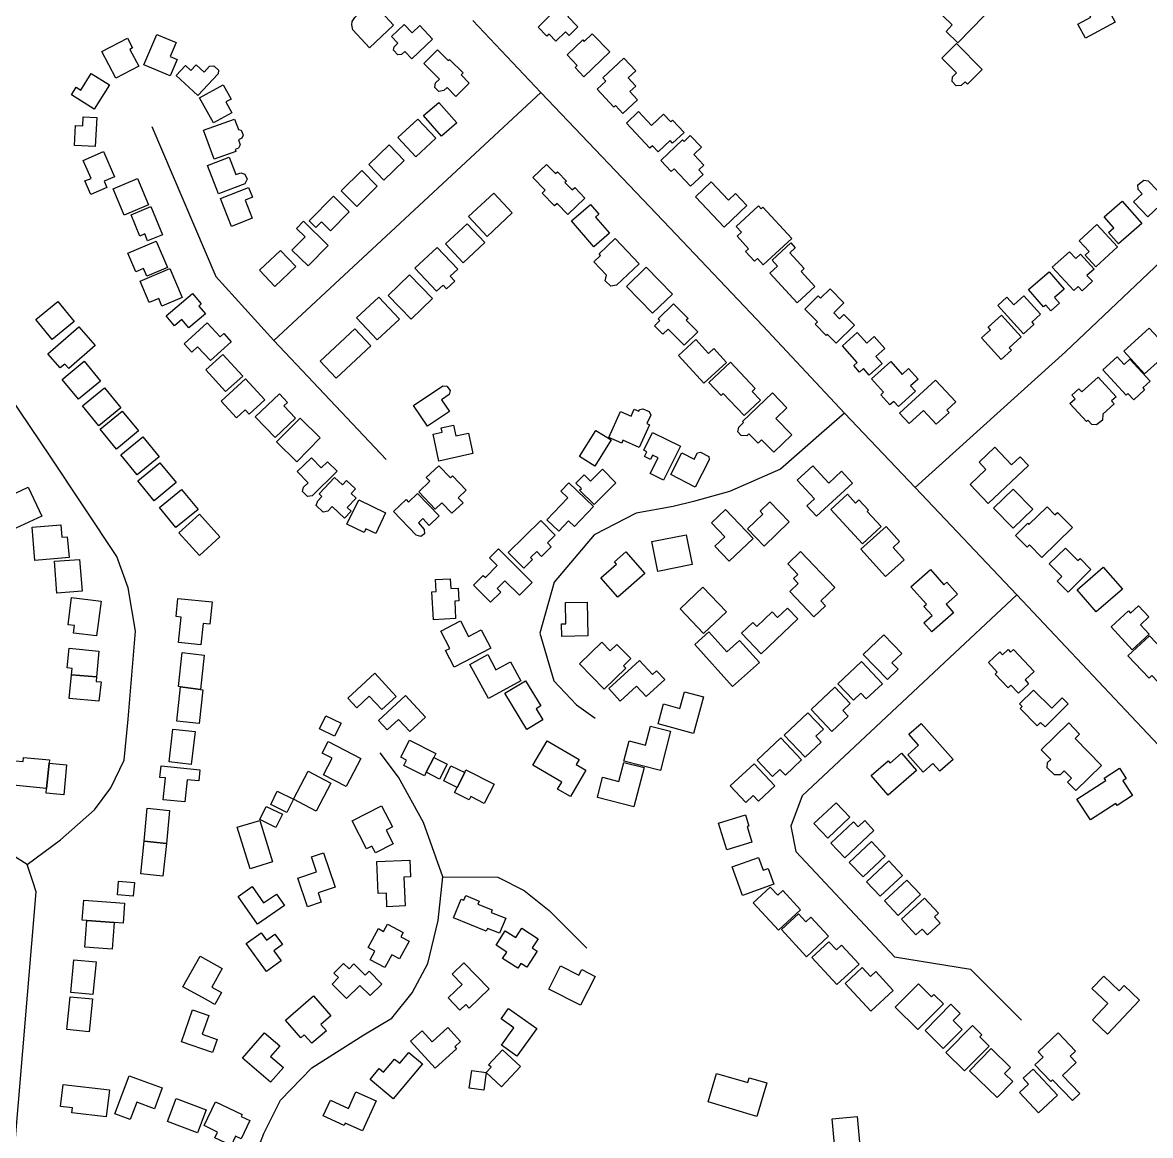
# Model space of a CAD drawing. Header units: metres. Extents: x 553506 to 563855, y 142925 to 150243.
# Drawn here: x 559387.5 to 559799, y 147442.6 to 147848.6 of the extents above; entities that cross this region are included whole.
import ezdxf

# ---------------------------------------------------------------- set-up
doc = ezdxf.new("R2010")
doc.units = ezdxf.units.M
doc.layers.add('C-BUILDINGS', color=8, linetype='Continuous')
doc.layers.add('C-ROADS', color=33, linetype='Continuous')

msp = doc.modelspace()

# ---------------------------------------------------------------- linework, layer by layer
at = {"layer": 'C-BUILDINGS'}
for points in [[(559779.8167, 147865.4413), (559777.6923, 147864.2845), (559786.146, 147848.7429), (559775.3238, 147842.8858), (559772.5503, 147847.9861), (559777.2119, 147850.5129), (559770.167, 147863.4716), (559778.4523, 147867.9476), (559779.8167, 147865.4413)], [(559518.4328, 147852.3302), (559522.8722, 147847.6043), (559514.0943, 147839.396), (559507.9485, 147845.9388), (559507.6138, 147847.7092), (559507.7648, 147848.927), (559508.6677, 147850.4687), (559518.7913, 147859.9208), (559522.4208, 147856.0602), (559518.4328, 147852.3302)], [(559586.41, 147850.7468), (559590.0781, 147846.9987), (559586.8889, 147843.8833), (559585.5745, 147845.2338), (559582.0933, 147841.8423), (559579.5735, 147844.4129), (559578.7658, 147843.631), (559575.5526, 147846.9146), (559585.1347, 147856.2387), (559588.5067, 147852.7931), (559586.41, 147850.7468)], [(559729.4378, 147854.8479), (559730.1962, 147855.6394), (559733.1009, 147852.836), (559734.8962, 147854.6837), (559738.4925, 147851.2229), (559728.7858, 147841.1934), (559724.4399, 147845.3767), (559726.7025, 147847.7064), (559719.9784, 147854.1753), (559724.8758, 147859.2359), (559729.4378, 147854.8479)], [(559532.4127, 147847.4666), (559537.0889, 147842.5477), (559529.489, 147835.3554), (559526.9374, 147838.0475), (559525.7703, 147836.9094), (559524.4526, 147836.7906), (559522.8198, 147838.4872), (559523.0127, 147839.7064), (559524.4593, 147841.0758), (559522.1029, 147843.5625), (559526.6604, 147847.8666), (559529.5803, 147844.7964), (559532.4127, 147847.4666)], [(559441.2949, 147836.1895), (559443.8885, 147835.068), (559441.3188, 147829.1116), (559431.7319, 147833.2215), (559436.4991, 147844.2879), (559443.4927, 147841.2885), (559441.2949, 147836.1895)], [(559592.313, 147828.8484), (559589.0768, 147832.1981), (559589.8575, 147832.9458), (559586.1518, 147836.7818), (559591.8817, 147842.28), (559592.4092, 147841.7287), (559595.301, 147844.512), (559601.7085, 147837.8773), (559592.313, 147828.8484)], [(559427.6555, 147839.3166), (559426.6786, 147838.8076), (559429.8815, 147832.6966), (559421.488, 147828.318), (559416.412, 147838.0104), (559425.7826, 147842.8979), (559427.6555, 147839.3166)], [(559732.2172, 147826.1745), (559731.4017, 147826.995), (559729.9565, 147825.5811), (559728.0769, 147825.5449), (559726.6445, 147827.0919), (559726.7442, 147828.8313), (559728.203, 147830.2568), (559722.8824, 147835.6563), (559728.2283, 147840.9089), (559737.577, 147831.4276), (559732.2172, 147826.1745)], [(559543.2817, 147835.1717), (559548.2247, 147830.2166), (559547.5127, 147829.5044), (559550.4927, 147826.5251), (559545.6165, 147821.6768), (559542.3475, 147824.9588), (559541.1541, 147823.7642), (559539.3673, 147823.4416), (559537.9042, 147824.8541), (559538.1308, 147826.5641), (559539.5687, 147827.9888), (559533.9034, 147833.6895), (559538.9231, 147838.6424), (559542.8202, 147834.7233), (559543.2817, 147835.1717)], [(559608.434, 147828.4367), (559611.2188, 147825.4402), (559609.0375, 147823.4136), (559611.8513, 147820.3846), (559606.496, 147815.4323), (559603.8124, 147818.3206), (559603.2077, 147817.7565), (559597.1245, 147824.3011), (559600.2916, 147827.2265), (559599.149, 147828.4487), (559606.9029, 147835.6347), (559611.2136, 147831.005), (559608.434, 147828.4367)], [(559455.7366, 147832.6645), (559457.3264, 147832.8029), (559458.9686, 147831.2511), (559458.8651, 147829.8567), (559451.4837, 147821.9256), (559443.5365, 147829.2918), (559446.9264, 147832.9252), (559448.8989, 147831.0943), (559450.8001, 147833.1345), (559453.6866, 147830.4639), (559455.7366, 147832.6645)], [(559413.6454, 147817.0003), (559405.2839, 147822.1721), (559407.0287, 147824.9754), (559408.6896, 147823.9473), (559412.4988, 147830.0646), (559419.1996, 147825.9096), (559413.6454, 147817.0003)], [(559463.5819, 147820.6985), (559461.6433, 147819.6366), (559463.8438, 147815.6425), (559457.1411, 147811.973), (559452.0739, 147821.1537), (559460.7149, 147825.8962), (559463.5819, 147820.6985)], [(559540.313, 147807.1767), (559533.7749, 147814.6422), (559539.3503, 147819.4899), (559545.8881, 147812.0356), (559540.313, 147807.1767)], [(559624.6589, 147812.9806), (559628.8598, 147808.5145), (559624.6342, 147804.5544), (559623.7233, 147805.5167), (559619.3957, 147801.4644), (559617.3493, 147803.6491), (559616.3914, 147802.7512), (559607.7873, 147811.8997), (559612.2644, 147816.0902), (559616.9857, 147811.0726), (559621.3542, 147815.1595), (559623.9931, 147812.3589), (559624.6589, 147812.9806)], [(559406.4624, 147803.7998), (559406.8461, 147811.0351), (559409.444, 147810.9042), (559409.6205, 147814.2264), (559414.5718, 147813.9572), (559414.0046, 147803.3995), (559406.4624, 147803.7998)], [(559467.2961, 147809.3834), (559467.6604, 147808.4598), (559468.0246, 147807.5362), (559467.4431, 147806.4496), (559466.2447, 147805.8671), (559466.8485, 147803.9826), (559466.3284, 147802.7199), (559465.0703, 147802.2579), (559465.3072, 147801.6086), (559457.3497, 147798.7237), (559453.5053, 147809.278), (559464.7743, 147813.3675), (559466.282, 147809.619), (559467.2961, 147809.3834)], [(559530.9971, 147799.6306), (559524.4512, 147806.6729), (559531.7437, 147813.4104), (559538.2897, 147806.3682), (559530.9971, 147799.6306)], [(559632.361, 147800.465), (559636.0535, 147796.6064), (559634.1929, 147794.8346), (559635.7611, 147793.1915), (559631.2449, 147788.9108), (559625.1819, 147795.2557), (559624.1834, 147794.312), (559620.3533, 147798.3222), (559628.2785, 147805.8475), (559628.8852, 147805.2208), (559631.1196, 147807.3381), (559635.1452, 147803.1114), (559632.361, 147800.465)], [(559519.2705, 147791.1416), (559513.8098, 147796.7818), (559521.2565, 147803.9581), (559526.7175, 147798.3068), (559519.2705, 147791.1416)], [(559417.2149, 147790.7443), (559418.224, 147788.416), (559412.3735, 147785.8972), (559410.2569, 147790.7954), (559412.4643, 147791.7543), (559409.6251, 147798.3108), (559417.0139, 147801.5007), (559420.9753, 147792.3524), (559417.2149, 147790.7443)], [(559465.2906, 147793.1382), (559467.0663, 147793.8166), (559468.6289, 147793.253), (559469.4312, 147791.5082), (559468.5494, 147789.7335), (559458.9655, 147786.0858), (559454.9793, 147796.4798), (559462.8489, 147799.4955), (559465.2906, 147793.1382)], [(559509.3905, 147781.4967), (559503.7112, 147787.1969), (559511.2467, 147794.6654), (559516.9194, 147788.9538), (559509.3905, 147781.4967)], [(559582.6724, 147794.1796), (559585.9659, 147790.7871), (559585.3821, 147790.2236), (559587.9823, 147787.5442), (559588.9329, 147788.453), (559592.6959, 147784.5742), (559586.4577, 147778.5594), (559582.4994, 147782.6436), (559581.5628, 147781.7352), (559577.0845, 147786.3597), (559578.1842, 147787.4178), (559573.7205, 147792.0205), (559578.7029, 147796.8276), (559581.9457, 147793.4892), (559582.6724, 147794.1796)], [(559424.5693, 147778.3735), (559420.5305, 147787.9868), (559429.4481, 147791.7027), (559433.4796, 147782.1003), (559424.5693, 147778.3735)], [(559647.6327, 147786.2148), (559651.775, 147781.8359), (559643.454, 147773.9978), (559632.9657, 147785.0577), (559638.6711, 147790.4438), (559645.0179, 147783.7406), (559647.6327, 147786.2148)], [(559798.0875, 147777.7268), (559792.8402, 147783.2399), (559795.9373, 147786.1632), (559794.4916, 147787.6876), (559794.4394, 147789.3666), (559796.5447, 147791.135), (559798.2088, 147790.9085), (559804.7433, 147784.022), (559798.0875, 147777.7268)], [(559468.6569, 147783.7934), (559471.2598, 147777.1963), (559463.7517, 147774.2474), (559459.7444, 147784.4182), (559469.9672, 147788.4307), (559471.3715, 147784.8571), (559468.6569, 147783.7934)], [(559556.9567, 147770.5865), (559550.2308, 147777.7901), (559559.4385, 147786.3457), (559566.164, 147779.1532), (559556.9567, 147770.5865)], [(559499.8722, 147772.5865), (559496.4977, 147775.8875), (559494.5255, 147773.8785), (559492.0957, 147776.2517), (559500.8856, 147785.206), (559506.6899, 147779.5319), (559499.8722, 147772.5865)], [(559596.5062, 147777.6029), (559601.6253, 147771.7072), (559595.9605, 147766.8121), (559587.7892, 147776.2079), (559594.7203, 147782.1997), (559597.7658, 147778.6882), (559596.5062, 147777.6029)], [(559795.813, 147775.3299), (559787.368, 147767.8883), (559783.7086, 147772.0261), (559785.6411, 147773.7335), (559782.1342, 147777.6868), (559788.6536, 147783.4213), (559795.813, 147775.3299)], [(559433.113, 147768.9111), (559432.055, 147771.4604), (559430.302, 147770.7271), (559427.0682, 147778.5067), (559434.2816, 147781.4908), (559438.573, 147771.173), (559433.113, 147768.9111)], [(559657.5689, 147781.2258), (559668.1518, 147769.8238), (559657.7329, 147760.2064), (559655.5844, 147762.5214), (559654.5106, 147761.5309), (559651.2624, 147765.036), (559652.4111, 147766.0957), (559648.2011, 147770.6282), (559649.8528, 147772.1487), (559647.9068, 147774.2475), (559656.0017, 147781.7113), (559656.9708, 147780.6729), (559657.5689, 147781.2258)], [(559491.6484, 147759.81), (559485.7708, 147765.5931), (559490.5364, 147770.4045), (559487.4136, 147773.4796), (559490.037, 147776.1321), (559499.037, 147767.285), (559491.6484, 147759.81)], [(559548.2023, 147760.9432), (559541.7802, 147767.8223), (559549.7445, 147775.2151), (559556.167, 147768.3249), (559548.2023, 147760.9432)], [(559779.0998, 147759.484), (559775.1576, 147763.7243), (559776.6188, 147765.072), (559772.9733, 147768.9876), (559779.4429, 147774.9764), (559787.0303, 147766.8316), (559779.0998, 147759.484)], [(559604.2047, 147752.822), (559602.0691, 147752.4774), (559600.114, 147754.42), (559600.5135, 147756.4135), (559595.8738, 147761.2778), (559598.38, 147763.6485), (559597.8452, 147764.2106), (559603.6991, 147769.7683), (559612.422, 147760.6234), (559604.2047, 147752.822)], [(559432.8617, 147756.0594), (559431.6338, 147758.9039), (559428.8461, 147757.7155), (559425.9454, 147764.4481), (559436.2672, 147768.8755), (559440.3962, 147759.2872), (559432.8617, 147756.0594)], [(559479.4911, 147752.3538), (559473.9037, 147758.2462), (559481.5384, 147765.4506), (559487.1331, 147759.5473), (559479.4911, 147752.3538)], [(559543.5024, 147756.0447), (559545.1651, 147754.2822), (559542.1555, 147751.4618), (559540.912, 147752.7811), (559538.5134, 147750.5473), (559530.6037, 147758.9496), (559538.7631, 147766.5933), (559546.2608, 147758.6235), (559543.5024, 147756.0447)], [(559671.5115, 147757.7854), (559676.576, 147752.3), (559670.064, 147746.3211), (559660.0868, 147757.1298), (559662.9688, 147759.7793), (559660.9862, 147761.9325), (559667.7972, 147768.1878), (559669.4108, 147766.4349), (559667.3986, 147764.5915), (559672.6807, 147758.8569), (559671.5115, 147757.7854)], [(559775.8562, 147756.3224), (559777.8103, 147754.1905), (559774.0368, 147750.7564), (559772.6326, 147752.2932), (559771.0009, 147750.8067), (559763.1911, 147759.3564), (559769.4127, 147765.0036), (559771.7288, 147762.4713), (559773.4761, 147764.0615), (559778.4196, 147758.6503), (559775.8562, 147756.3224)], [(559438.3246, 147745.1658), (559437.1703, 147747.8902), (559433.6712, 147746.4237), (559430.3438, 147754.2895), (559441.2478, 147758.8796), (559445.7299, 147748.2783), (559438.3246, 147745.1658)], [(559617.3608, 147742.5349), (559607.8076, 147752.2995), (559615.0213, 147759.3241), (559624.5815, 147749.5597), (559617.3608, 147742.5349)], [(559763.9959, 147748.3183), (559765.8525, 147746.1723), (559762.6251, 147743.3896), (559760.7905, 147745.5028), (559760.0276, 147744.8558), (559754.5448, 147751.1963), (559762.0622, 147757.6629), (559767.5231, 147751.3552), (559763.9959, 147748.3183)], [(559529.2492, 147740.4319), (559520.8434, 147749.0525), (559528.6276, 147756.6177), (559537.0408, 147747.9862), (559529.2492, 147740.4319)], [(559451.8037, 147745.1836), (559454.1987, 147742.353), (559448.1349, 147737.2453), (559445.6309, 147740.2061), (559442.9734, 147737.9755), (559439.8816, 147741.6303), (559449.5161, 147749.7315), (559452.7095, 147745.9574), (559451.8037, 147745.1836)], [(559680.6326, 147734.4846), (559676.6328, 147738.5563), (559677.5215, 147739.4298), (559672.9368, 147744.0954), (559677.8224, 147748.8662), (559678.6673, 147748.0021), (559682.1275, 147751.393), (559687.1238, 147746.3061), (559683.4732, 147742.7423), (559685.6105, 147740.5605), (559687.1507, 147742.0664), (559690.9918, 147738.1568), (559684.2809, 147731.6041), (559681.0533, 147734.8984), (559680.6326, 147734.4846)], [(559755.768, 147739.2919), (559756.4847, 147738.5017), (559752.6491, 147735.0434), (559743.2875, 147745.3814), (559746.654, 147748.4133), (559749.1806, 147745.6315), (559752.8188, 147748.9167), (559758.9441, 147742.1509), (559755.768, 147739.2919)], [(559406.3236, 147739.5647), (559398.2786, 147732.9599), (559392.2853, 147740.2198), (559400.3373, 147746.8249), (559406.3236, 147739.5647)], [(559516.8176, 147732.8002), (559509.2885, 147740.8804), (559517.4364, 147748.4458), (559524.9725, 147740.3658), (559516.8176, 147732.8002)], [(559629.667, 147740.0236), (559633.847, 147735.7794), (559628.8398, 147730.8713), (559623.0497, 147736.7572), (559621.143, 147734.8949), (559618.0892, 147737.9943), (559620.0092, 147739.8793), (559619.3882, 147740.5166), (559625.0197, 147746.034), (559630.3116, 147740.6558), (559629.667, 147740.0236)], [(559747.4865, 147729.9634), (559748.2972, 147729.076), (559744.5708, 147725.699), (559737.3905, 147733.5672), (559740.6477, 147736.5177), (559739.8154, 147737.4268), (559744.6973, 147741.8636), (559751.8923, 147733.9737), (559747.4865, 147729.9634)], [(559414.023, 147730.7217), (559404.3416, 147722.3298), (559402.8628, 147724.0201), (559401.2017, 147722.5773), (559396.7069, 147727.7357), (559408.0425, 147737.5702), (559414.023, 147730.7217)], [(559460.9178, 147735.1379), (559463.6331, 147732.1281), (559456.099, 147725.283), (559451.2747, 147730.2419), (559449.2139, 147728.386), (559446.4484, 147731.4388), (559454.8824, 147739.0241), (559459.5236, 147733.8815), (559460.9178, 147735.1379)], [(559501.9395, 147718.8486), (559496.0756, 147725.0885), (559508.7126, 147736.9114), (559514.5835, 147730.6717), (559501.9395, 147718.8486)], [(559808.1545, 147726.742), (559804.5176, 147723.4123), (559802.4987, 147725.6089), (559796.8905, 147720.4704), (559789.3501, 147728.6724), (559798.5955, 147737.1294), (559808.1545, 147726.742)], [(559639.7485, 147729.6856), (559644.3739, 147724.6094), (559636.0033, 147717.0146), (559626.7886, 147727.1347), (559633.1874, 147732.9319), (559637.7768, 147727.888), (559639.7485, 147729.6856)], [(559695.4718, 147731.6849), (559698.1456, 147734.0608), (559702.1004, 147729.6428), (559698.8551, 147726.7594), (559701.1222, 147724.2255), (559696.3601, 147719.9816), (559694.2521, 147722.3424), (559692.837, 147721.0852), (559690.7367, 147723.424), (559692.0359, 147724.5885), (559686.6041, 147730.6412), (559692.0533, 147735.4964), (559695.4718, 147731.6849)], [(559415.9348, 147717.7813), (559407.8902, 147711.1653), (559401.8969, 147718.4252), (559409.9415, 147725.0412), (559415.9348, 147717.7813)], [(559461.5758, 147713.9447), (559454.317, 147721.8776), (559460.5452, 147727.5469), (559467.804, 147719.614), (559461.5758, 147713.9447)], [(559653.6371, 147714.0567), (559656.71, 147710.791), (559650.724, 147705.2069), (559643.1527, 147713.2857), (559642.3444, 147712.526), (559637.8607, 147717.3172), (559645.7628, 147724.6859), (559654.7445, 147715.0929), (559653.6371, 147714.0567)], [(559710.7874, 147722.3334), (559714.2342, 147718.5117), (559711.5136, 147716.0675), (559713.3168, 147714.0646), (559707.0724, 147708.4724), (559705.3558, 147710.389), (559703.9208, 147709.0978), (559700.6045, 147712.7678), (559701.6452, 147713.7016), (559697.1992, 147718.6275), (559704.2324, 147724.9343), (559708.4612, 147720.2465), (559710.7874, 147722.3334)], [(559789.3679, 147723.8314), (559791.5026, 147725.7788), (559798.8468, 147717.8156), (559796.1821, 147715.3731), (559796.8622, 147714.6375), (559792.906, 147711.0084), (559790.7931, 147713.3023), (559790.1067, 147712.6688), (559781.6408, 147721.8547), (559786.8137, 147726.6012), (559789.3679, 147723.8314)], [(559470.2084, 147705.6761), (559468.7038, 147707.2989), (559465.591, 147704.4197), (559460.0075, 147710.4124), (559468.822, 147718.5771), (559475.9172, 147710.962), (559470.2084, 147705.6761)], [(559542.3283, 147715.9627), (559543.5529, 147714.3535), (559543.1029, 147712.8592), (559540.3866, 147710.9496), (559543.2443, 147706.731), (559535.2047, 147701.3059), (559530.0907, 147708.8378), (559540.7938, 147716.0709), (559542.3283, 147715.9627)], [(559727.9595, 147710.1681), (559724.7368, 147707.2297), (559725.5688, 147706.3318), (559720.8506, 147702.0225), (559716.2046, 147707.0868), (559710.9355, 147702.2818), (559707.4178, 147706.1347), (559720.6353, 147718.1654), (559727.9595, 147710.1681)], [(559770.3143, 147712.6429), (559772.9329, 147714.9949), (559773.9681, 147713.8585), (559779.9867, 147719.2879), (559786.5101, 147712.0894), (559784.7896, 147710.5333), (559785.7745, 147709.4398), (559781.6192, 147705.6933), (559781.5445, 147703.5986), (559779.3323, 147701.8937), (559777.5959, 147701.9732), (559776.1987, 147703.5102), (559775.6614, 147703.026), (559769.652, 147709.6618), (559771.502, 147711.322), (559770.3143, 147712.6429)], [(559423.3599, 147708.095), (559415.3148, 147701.4901), (559409.3215, 147708.75), (559417.3665, 147715.3549), (559423.3599, 147708.095)], [(559482.7823, 147708.7265), (559487.068, 147704.2296), (559479.6106, 147697.1642), (559472.4054, 147704.7203), (559481.2413, 147713.0973), (559484.1609, 147710.0382), (559482.7823, 147708.7265)], [(559662.3753, 147704.2001), (559668.1979, 147698.1706), (559661.5719, 147691.8098), (559657.122, 147696.4128), (559655.8186, 147695.1591), (559652.4953, 147698.6063), (559651.7016, 147697.8248), (559649.7106, 147697.9966), (559648.4671, 147699.3158), (559648.7847, 147701.0174), (559650.5025, 147702.6624), (559650.1631, 147703.008), (559661.0659, 147713.4863), (559666.3467, 147708.0187), (559662.3753, 147704.2001)], [(559429.811, 147699.6027), (559421.7663, 147692.9867), (559415.7729, 147700.2466), (559423.8176, 147706.8626), (559429.811, 147699.6027)], [(559487.5394, 147688.3729), (559480.1622, 147695.612), (559488.716, 147704.2919), (559496.1002, 147697.053), (559487.5394, 147688.3729)], [(559610.632, 147707.5336), (559612.3193, 147706.7847), (559612.6331, 147707.4845), (559613.844, 147707.6668), (559616.1409, 147706.6475), (559616.6965, 147705.4182), (559615.2975, 147702.2917), (559616.219, 147701.8863), (559612.479, 147693.545), (559606.5589, 147696.1881), (559606.0951, 147695.1386), (559601.3518, 147697.2617), (559605.6083, 147706.7542), (559609.5077, 147705.0167), (559610.632, 147707.5336)], [(559545.5637, 147697.7878), (559550.1813, 147698.8105), (559551.832, 147691.3602), (559539.4093, 147688.6148), (559537.238, 147698.4196), (559540.6126, 147699.17), (559540.2629, 147700.7507), (559544.6863, 147701.7228), (559545.5637, 147697.7878)], [(559596.2371, 147686.8076), (559590.662, 147690.2738), (559596.61, 147699.7855), (559602.1851, 147696.3193), (559596.2371, 147686.8076)], [(559437.3252, 147690.1975), (559429.2802, 147683.5926), (559423.2868, 147690.8524), (559431.3318, 147697.4573), (559437.3252, 147690.1975)], [(559621.3858, 147681.6345), (559616.5221, 147684.0321), (559619.3773, 147689.7971), (559617.3395, 147690.8023), (559616.5504, 147689.1973), (559614.3704, 147690.2759), (559615.2525, 147692.0396), (559614.1519, 147692.5842), (559617.3429, 147699.0163), (559627.5107, 147694.001), (559621.3858, 147681.6345)], [(559633.7455, 147691.5793), (559634.8615, 147691.8922), (559637.8469, 147690.3155), (559638.0243, 147689.1078), (559632.8809, 147679.1314), (559623.9643, 147683.7069), (559628.0593, 147691.6474), (559632.585, 147689.3283), (559633.7455, 147691.5793)], [(559748.3116, 147687.25), (559751.4563, 147690.2194), (559754.478, 147687.03), (559739.8068, 147673.1844), (559733.2289, 147680.1141), (559738.9888, 147685.5466), (559736.495, 147688.1736), (559742.2682, 147693.6288), (559748.3116, 147687.25)], [(559443.5259, 147680.7626), (559435.4809, 147674.1576), (559429.4879, 147681.4064), (559437.5325, 147688.0224), (559443.5259, 147680.7626)], [(559493.091, 147675.9796), (559491.3956, 147675.6376), (559489.6326, 147677.4749), (559489.9601, 147679.0878), (559491.7062, 147680.7225), (559487.7277, 147684.7838), (559492.8713, 147689.8073), (559496.4668, 147686.1459), (559498.781, 147688.3992), (559502.2253, 147684.8778), (559493.091, 147675.9796)], [(559544.3953, 147683.1825), (559549.3457, 147677.9939), (559546.4324, 147675.2211), (559548.1881, 147673.3946), (559544.1611, 147669.5633), (559540.4755, 147673.4222), (559538.058, 147671.1211), (559532.0452, 147677.4231), (559536.0792, 147681.2547), (559534.8001, 147682.595), (559539.3637, 147686.9328), (559543.6417, 147682.4579), (559544.3953, 147683.1825)], [(559596.0037, 147672.7209), (559590.7232, 147677.9549), (559591.3607, 147678.5868), (559589.3554, 147680.5724), (559592.3518, 147683.5927), (559594.7182, 147681.2399), (559599.0638, 147685.6154), (559603.9837, 147680.7376), (559596.0037, 147672.7209)], [(559686.3202, 147684.8994), (559690.3288, 147680.5498), (559677.1541, 147668.4872), (559673.6374, 147672.3067), (559676.4042, 147674.8413), (559670.1019, 147681.6795), (559675.8189, 147686.9214), (559681.6296, 147680.6021), (559686.3202, 147684.8994)], [(559394.5019, 147668.5674), (559385.0896, 147664.1127), (559380.0782, 147674.6531), (559389.4975, 147679.1079), (559394.5019, 147668.5674)], [(559505.734, 147681.5365), (559508.9326, 147678.4972), (559507.3552, 147676.8344), (559509.2136, 147675.0779), (559505.9771, 147671.6829), (559507.3749, 147670.3462), (559504.9577, 147667.8115), (559500.477, 147672.0575), (559498.8877, 147670.3275), (559497.1033, 147669.9271), (559494.6494, 147672.3997), (559495.1644, 147674.0517), (559496.7285, 147675.6919), (559495.648, 147676.7157), (559501.3155, 147682.657), (559504.1971, 147679.9195), (559505.734, 147681.5365)], [(559583.8546, 147677.5968), (559586.828, 147680.6831), (559595.8152, 147672.0361), (559588.8112, 147664.7844), (559586.7353, 147666.7901), (559583.0907, 147663.0262), (559578.7235, 147667.2201), (559586.3986, 147675.1493), (559583.8546, 147677.5968)], [(559451.5126, 147671.0047), (559443.4679, 147664.3886), (559437.4745, 147671.6485), (559445.5192, 147678.2646), (559451.5126, 147671.0047)], [(559535.8739, 147665.1321), (559533.4967, 147667.6071), (559531.9348, 147666.1228), (559533.9759, 147663.6597), (559534.1786, 147662.0855), (559532.8302, 147661.1533), (559531.0674, 147661.6327), (559522.8305, 147670.2141), (559527.3938, 147674.5629), (559528.2606, 147673.6661), (559531.5879, 147676.8413), (559539.4998, 147668.5949), (559535.8739, 147665.1321)], [(559682.3763, 147670.9757), (559688.4189, 147676.5393), (559691.4067, 147673.3155), (559692.664, 147674.4787), (559696.1293, 147670.7355), (559695.606, 147670.2518), (559700.75, 147664.6909), (559693.9664, 147658.4475), (559682.3763, 147670.9757)], [(559748.9062, 147664.0848), (559741.7354, 147671.4191), (559748.8676, 147678.3634), (559756.0454, 147671.0294), (559748.9062, 147664.0848)], [(559516.3259, 147662.1877), (559512.7628, 147663.9024), (559512.1058, 147662.5464), (559505.8596, 147665.5578), (559510.1567, 147674.4283), (559519.9658, 147669.7022), (559516.3259, 147662.1877)], [(559645.3277, 147652.0829), (559640.0525, 147657.5952), (559643.6651, 147661.0353), (559638.8738, 147666.0507), (559643.9805, 147670.9063), (559654.0541, 147660.3788), (559645.3277, 147652.0829)], [(559658.0618, 147657.6319), (559652.0163, 147663.8548), (559657.6164, 147669.26), (559656.5547, 147670.3511), (559660.0846, 147673.7553), (559667.1847, 147666.441), (559658.0618, 147657.6319)], [(559754.6663, 147665.466), (559761.2675, 147671.9486), (559764.1622, 147669.0225), (559765.0576, 147669.9073), (559770.5156, 147664.3674), (559759.4294, 147653.4936), (559754.9319, 147658.0506), (559754.0362, 147657.1769), (559749.7551, 147661.518), (559754.233, 147665.9089), (559754.6663, 147665.466)], [(559459.4877, 147660.946), (559451.9846, 147654.2243), (559444.5408, 147662.4853), (559452.0439, 147669.207), (559459.4877, 147660.946)], [(559578.9644, 147658.7911), (559580.3787, 147657.377), (559576.8247, 147653.8497), (559575.0637, 147655.6203), (559572.832, 147653.414), (559573.5753, 147652.6691), (559570.3601, 147649.4862), (559564.666, 147655.2082), (559576.5222, 147666.9625), (559581.8333, 147661.6404), (559578.9644, 147658.7911)], [(559401.7967, 147660.8247), (559403.8053, 147660.9872), (559404.4318, 147653.4161), (559391.9488, 147652.3832), (559390.9444, 147664.4725), (559401.4191, 147665.3318), (559401.7967, 147660.8247)], [(559705.0778, 147657.0456), (559709.0951, 147652.6406), (559702.356, 147646.5433), (559693.3581, 147656.4252), (559702.5248, 147664.7238), (559707.5054, 147659.2469), (559705.0778, 147657.0456)], [(559619.2249, 147648.3556), (559617.0471, 147659.2621), (559629.5616, 147661.7545), (559631.7397, 147650.837), (559619.2249, 147648.3556)], [(559561.0864, 147656.555), (559573.3741, 147644.2931), (559568.7422, 147639.675), (559563.4317, 147644.9748), (559560.6037, 147642.1602), (559561.967, 147640.8113), (559558.2707, 147637.1349), (559552.0005, 147643.3954), (559555.5476, 147646.9225), (559556.3338, 147646.1456), (559560.7012, 147650.4995), (559557.8583, 147653.3384), (559561.0864, 147656.555)], [(559604.6315, 147638.9648), (559598.4467, 147646.0738), (559604.1794, 147651.0378), (559603.4397, 147651.8941), (559607.6269, 147655.519), (559614.5584, 147647.5539), (559604.6315, 147638.9648)], [(559683.8431, 147642.4618), (559678.7556, 147637.6625), (559680.4977, 147635.8246), (559676.2185, 147631.7849), (559667.4356, 147641.0503), (559670.4854, 147643.9275), (559668.7723, 147645.733), (559670.3754, 147647.2409), (559666.6597, 147651.1655), (559671.3668, 147655.608), (559683.8431, 147642.4618)], [(559772.5333, 147652.3208), (559773.3068, 147653.0794), (559777.2918, 147649.0408), (559768.926, 147640.8449), (559764.9913, 147644.8406), (559766.6398, 147646.4612), (559762.0986, 147651.0724), (559768.0424, 147656.8891), (559772.5333, 147652.3208)], [(559409.1894, 147641.1427), (559400.0104, 147640.4349), (559399.1043, 147652.0599), (559408.2833, 147652.7677), (559409.1894, 147641.1427)], [(559724.7581, 147644.4908), (559728.6564, 147640.0933), (559724.4441, 147636.3785), (559727.1833, 147633.2805), (559719.2414, 147626.2888), (559716.314, 147629.5924), (559719.3086, 147632.2231), (559716.3232, 147635.5917), (559717.2556, 147636.4109), (559711.6184, 147642.7689), (559718.7638, 147649.0681), (559723.6696, 147643.5221), (559724.7581, 147644.4908)], [(559788.7905, 147641.9303), (559779.246, 147633.6421), (559772.2647, 147641.6277), (559781.8091, 147649.9159), (559788.7905, 147641.9303)], [(559543.707, 147642.0916), (559546.4367, 147642.2209), (559546.6576, 147637.5866), (559545.1568, 147637.5066), (559545.4662, 147631.1499), (559537.3681, 147630.7537), (559536.8695, 147640.9555), (559538.3845, 147641.0248), (559538.1727, 147645.37), (559543.5343, 147645.6256), (559543.707, 147642.0916)], [(559635.9894, 147625.6818), (559627.4038, 147634.6751), (559635.7299, 147642.5801), (559644.3155, 147633.5869), (559635.9894, 147625.6818)], [(559416.1194, 147637.4957), (559414.5068, 147624.8021), (559406.0629, 147625.8645), (559406.4111, 147628.6133), (559404.0667, 147628.9078), (559405.3312, 147638.8527), (559416.1194, 147637.4957)], [(559444.1181, 147638.4872), (559456.6212, 147637.2949), (559455.8272, 147629.0898), (559453.3239, 147629.3237), (559452.5779, 147621.5986), (559444.3944, 147622.3797), (559445.2999, 147631.7235), (559443.4766, 147631.9007), (559444.1181, 147638.4872)], [(559593.744, 147624.8365), (559584.1851, 147624.6508), (559584.099, 147629.2225), (559585.7551, 147629.2517), (559585.6065, 147636.9601), (559593.5092, 147637.1166), (559593.744, 147624.8365)], [(559657.0323, 147618.3223), (559649.8278, 147625.8448), (559653.9565, 147629.7796), (559655.4231, 147628.2558), (559660.9775, 147633.5594), (559662.914, 147631.5383), (559666.54, 147635.0011), (559670.3479, 147631.0348), (559657.0323, 147618.3223)], [(559791.7897, 147633.1753), (559794.6644, 147635.8357), (559798.4692, 147631.747), (559795.3702, 147628.8792), (559798.5169, 147625.4934), (559792.3528, 147619.7923), (559784.6346, 147628.0889), (559791.016, 147633.9971), (559791.7897, 147633.1753)], [(559550.1839, 147624.6741), (559554.8426, 147627.0782), (559558.3523, 147620.3312), (559544.9546, 147613.404), (559541.8017, 147619.4721), (559543.3634, 147620.2885), (559540.0842, 147626.5975), (559547.2613, 147630.3041), (559550.1839, 147624.6741)], [(559646.5672, 147606.3551), (559632.7506, 147621.6857), (559637.886, 147626.2972), (559644.4392, 147619.0327), (559649.0579, 147623.1719), (559656.3283, 147615.1061), (559646.5672, 147606.3551)], [(559604.3554, 147621.7493), (559609.4397, 147616.5315), (559606.752, 147613.9215), (559607.6189, 147613.0247), (559599.7049, 147605.3551), (559590.6703, 147614.6239), (559598.7946, 147622.5003), (559601.8711, 147619.346), (559604.3554, 147621.7493)], [(559704.7006, 147614.9849), (559706.9685, 147612.6514), (559703.0586, 147608.8792), (559694.1809, 147618.0414), (559701.6818, 147625.2753), (559708.2915, 147618.4467), (559704.7006, 147614.9849)], [(559802.9253, 147614.367), (559805.5124, 147611.665), (559801.7227, 147608.0746), (559799.4969, 147610.3983), (559798.4985, 147609.4546), (559790.8155, 147617.5185), (559798.6051, 147624.9063), (559805.9338, 147617.2209), (559802.9253, 147614.367)], [(559414.4887, 147609.8429), (559405.3664, 147610.6839), (559405.5883, 147612.9947), (559403.7793, 147613.1612), (559404.4665, 147620.3057), (559415.3709, 147619.264), (559414.4887, 147609.8429)], [(559452.4071, 147605.2546), (559445.168, 147606.243), (559444.3403, 147606.3287), (559445.7031, 147618.7363), (559453.7863, 147617.8075), (559452.4071, 147605.2546)], [(559565.4643, 147615.3322), (559569.2306, 147608.4262), (559557.4522, 147602.039), (559550.676, 147614.461), (559557.208, 147618.0029), (559560.218, 147612.4869), (559565.4643, 147615.3322)], [(559753.2701, 147608.7489), (559754.5427, 147607.3972), (559750.8264, 147603.9204), (559748.0934, 147606.8182), (559747.0743, 147605.8627), (559742.3241, 147610.9015), (559743.1324, 147611.6612), (559739.9079, 147615.078), (559744.0791, 147618.9919), (559745.0839, 147617.9325), (559747.0947, 147619.8203), (559747.9696, 147618.8903), (559748.9886, 147619.8458), (559756.5512, 147611.8337), (559753.2701, 147608.7489)], [(559618.777, 147612.1471), (559621.7801, 147608.8792), (559615.009, 147602.6809), (559611.5283, 147606.4682), (559605.5729, 147601.0187), (559601.3321, 147605.6394), (559612.584, 147615.9169), (559617.295, 147610.7877), (559618.777, 147612.1471)], [(559695.2927, 147601.8485), (559693.3187, 147603.9463), (559690.6015, 147601.391), (559684.9763, 147607.3598), (559693.6248, 147615.4642), (559701.2169, 147607.3973), (559695.2927, 147601.8485)], [(559405.3664, 147610.6839), (559414.4887, 147609.8429), (559414.3372, 147608.191), (559416.1462, 147608.0245), (559415.3515, 147600.9658), (559404.4537, 147602.0188), (559405.3664, 147610.6839)], [(559516.0075, 147611.2027), (559523.8559, 147602.754), (559518.5244, 147597.925), (559513.8955, 147602.8899), (559509.4062, 147598.6324), (559506.1801, 147602.1049), (559516.0075, 147611.2027)], [(559453.2358, 147605.1356), (559451.87, 147592.8281), (559443.7867, 147593.7569), (559445.168, 147606.243), (559452.4071, 147605.2546), (559453.2358, 147605.1356)], [(559574.8251, 147598.2603), (559577.2583, 147594.2067), (559571.4443, 147590.7316), (559563.4892, 147603.9628), (559571.0124, 147608.4593), (559576.5274, 147599.2815), (559574.8251, 147598.2603)], [(559689.4447, 147600.1418), (559686.7205, 147597.5863), (559688.6941, 147595.4996), (559682.7698, 147589.9508), (559675.1707, 147598.0175), (559683.8196, 147606.1107), (559689.4447, 147600.1418)], [(559766.8181, 147602.2919), (559769.0261, 147600.0901), (559760.5491, 147591.6459), (559758.9329, 147593.254), (559757.7259, 147592.0478), (559751.4191, 147598.3516), (559752.1716, 147599.1095), (559751.2607, 147600.0718), (559756.3923, 147605.0284), (559762.9658, 147598.4658), (559766.8181, 147602.2919)], [(559527.2025, 147603.0583), (559534.486, 147595.2376), (559528.7569, 147589.9287), (559524.6199, 147594.3635), (559520.5219, 147590.5634), (559517.3754, 147593.9493), (559527.2025, 147603.0583)], [(559632.2991, 147589.1945), (559619.367, 147592.7103), (559621.3566, 147600.0066), (559627.3359, 147598.3894), (559628.9922, 147604.4844), (559635.959, 147602.5862), (559632.2991, 147589.1945)], [(559679.6684, 147590.7559), (559676.9512, 147588.2005), (559678.9178, 147586.1136), (559673.0008, 147580.5539), (559665.4018, 147588.6206), (559674.0433, 147596.7247), (559679.6684, 147590.7559)], [(559501.3179, 147588.2419), (559495.8175, 147590.8758), (559498.1853, 147595.6795), (559503.6854, 147593.0567), (559501.3179, 147588.2419)], [(559722.1291, 147575.4701), (559719.615, 147578.2969), (559716.0559, 147575.1589), (559710.4263, 147581.4948), (559714.3802, 147584.979), (559710.8443, 147588.9649), (559715.3082, 147592.9102), (559726.9877, 147579.7616), (559722.1291, 147575.4701)], [(559771.5109, 147587.4125), (559781.1433, 147577.5949), (559771.779, 147568.4553), (559768.768, 147571.5226), (559770.1864, 147572.9023), (559767.5078, 147575.6237), (559766.0216, 147574.1751), (559763.975, 147574.1115), (559761.3216, 147576.7001), (559761.4992, 147578.6311), (559762.6189, 147579.7233), (559759.1527, 147583.2661), (559769.2024, 147593.0726), (559773.1738, 147589.0224), (559771.5109, 147587.4125)], [(559449.0454, 147577.9598), (559440.9621, 147578.8887), (559442.3394, 147590.8293), (559450.4227, 147589.9005), (559449.0454, 147577.9598)], [(559620.2449, 147575.7088), (559606.9171, 147579.1345), (559608.8271, 147586.5173), (559614.7687, 147584.9879), (559616.5598, 147591.9219), (559623.9461, 147590.0256), (559620.2449, 147575.7088)], [(559510.8909, 147580.0915), (559505.5306, 147569.8859), (559497.322, 147574.172), (559500.4845, 147580.1802), (559496.8101, 147582.1028), (559499.0149, 147586.3005), (559510.8909, 147580.0915)], [(559537.5717, 147580.5306), (559534.7821, 147575.1238), (559534.0765, 147573.7552), (559526.5879, 147577.5962), (559527.5508, 147579.4625), (559525.4546, 147580.5438), (559528.6992, 147586.8328), (559538.2839, 147581.9106), (559537.5717, 147580.5306)], [(559589.439, 147577.9681), (559593.0062, 147575.8975), (559587.3577, 147566.1947), (559582.7154, 147568.8887), (559584.2488, 147571.5184), (559573.6617, 147577.6449), (559578.8525, 147586.5543), (559590.508, 147579.7932), (559589.439, 147577.9681)], [(559665.806, 147574.0418), (559663.832, 147576.1397), (559661.1148, 147573.5844), (559655.4897, 147579.5533), (559664.1312, 147587.6573), (559671.7303, 147579.5906), (559665.806, 147574.0418)], [(559397.2917, 147579.5701), (559397.1687, 147578.3531), (559396.2522, 147569.1314), (559384.0071, 147570.343), (559384.8972, 147579.2856), (559387.7026, 147579.0054), (559387.852, 147580.5015), (559397.2917, 147579.5701)], [(559534.7821, 147575.1238), (559537.5717, 147580.5306), (559542.44, 147577.9884), (559539.6647, 147572.5709), (559534.7821, 147575.1238)], [(559703.3683, 147566.7619), (559697.1278, 147573.858), (559703.2741, 147579.2357), (559703.9919, 147578.4121), (559708.1232, 147582.0354), (559713.6463, 147575.7517), (559703.3683, 147566.7619)], [(559403.4646, 147577.7917), (559402.4882, 147566.8986), (559396.1433, 147567.4585), (559396.2522, 147569.1314), (559397.1687, 147578.3531), (559403.4646, 147577.7917)], [(559452.2106, 147575.9991), (559451.8047, 147571.9574), (559447.5615, 147572.3822), (559446.7427, 147564.2987), (559438.8036, 147565.0874), (559439.6063, 147573.0145), (559437.6282, 147573.2202), (559438.0506, 147577.4071), (559452.2106, 147575.9991)], [(559541.138, 147571.96), (559543.7502, 147577.4503), (559548.797, 147575.0138), (559546.036, 147569.5857), (559541.138, 147571.96)], [(559610.5457, 147562.4855), (559597.2179, 147565.9112), (559599.128, 147573.2941), (559605.0695, 147571.7647), (559606.8677, 147578.6989), (559614.247, 147576.8023), (559610.5457, 147562.4855)], [(559656.0324, 147564.567), (559654.0654, 147566.665), (559651.3411, 147564.1095), (559645.7157, 147570.0895), (559654.3646, 147578.1827), (559661.9567, 147570.1157), (559656.0324, 147564.567)], [(559788.8761, 147571.9811), (559792.4151, 147566.5485), (559786.8365, 147562.9247), (559786.3663, 147563.6558), (559777.1761, 147557.6825), (559772.1915, 147565.3073), (559782.6703, 147572.1109), (559782.1121, 147572.9728), (559787.6635, 147576.5735), (559790.1301, 147572.7992), (559788.8761, 147571.9811)], [(559494.6005, 147560.943), (559486.3067, 147565.271), (559491.6332, 147575.4422), (559499.927, 147571.1142), (559494.6005, 147560.943)], [(559555.9365, 147563.7272), (559551.028, 147566.2125), (559550.435, 147565.0477), (559545.1005, 147567.7424), (559546.0028, 147569.529), (559546.036, 147569.5857), (559548.797, 147575.0138), (559549.2579, 147575.9296), (559559.5009, 147570.7496), (559555.9365, 147563.7272)], [(559483.9389, 147560.4673), (559478.053, 147563.3564), (559480.4275, 147568.1715), (559486.3067, 147565.271), (559483.9389, 147560.4673)], [(559681.2454, 147551.0487), (559676.249, 147556.3582), (559684.3956, 147563.9683), (559689.385, 147558.6587), (559681.2454, 147551.0487)], [(559440.0623, 147549.0882), (559431.8403, 147549.9794), (559432.9791, 147561.946), (559441.0782, 147561.1846), (559440.0623, 147549.0882)], [(559479.9362, 147554.945), (559474.0504, 147557.8341), (559476.4249, 147562.6492), (559482.3111, 147559.749), (559479.9362, 147554.945)], [(559522.425, 147555.1736), (559520.1751, 147554.0019), (559522.7627, 147549.0293), (559516.2805, 147545.6782), (559514.9794, 147548.1754), (559512.9974, 147547.1567), (559507.6953, 147557.3651), (559518.4097, 147562.8955), (559522.425, 147555.1736)], [(559478.6562, 147542.3507), (559470.4836, 147539.8487), (559465.8323, 147554.9968), (559474.0049, 147557.4988), (559478.6562, 147542.3507)], [(559652.4765, 147555.4746), (559651.8394, 147555.2767), (559653.6177, 147549.5778), (559644.442, 147546.7327), (559641.4046, 147556.4994), (559651.2104, 147559.5422), (559652.4765, 147555.4746)], [(559694.7431, 147557.4563), (559698.1272, 147553.8552), (559687.4943, 147543.9083), (559682.4473, 147549.2719), (559690.6546, 147556.9507), (559692.3179, 147555.1771), (559694.7431, 147557.4563)], [(559438.685, 147537.1476), (559430.6016, 147538.0765), (559431.8403, 147549.9794), (559440.0623, 147549.0882), (559438.685, 147537.1476)], [(559694.1313, 147536.8802), (559689.1345, 147542.2008), (559697.2811, 147549.811), (559702.2709, 147544.4902), (559694.1313, 147536.8802)], [(559494.7081, 147538.7867), (559492.8538, 147544.2384), (559497.3167, 147545.746), (559501.572, 147533.2234), (559495.3379, 147531.1155), (559496.4847, 147527.7342), (559491.4545, 147526.0309), (559487.8994, 147536.494), (559494.7081, 147538.7867)], [(559659.5511, 147539.9901), (559661.6091, 147534.2888), (559650.1583, 147530.1821), (559646.4317, 147540.5284), (559656.0155, 147543.9649), (559657.6981, 147539.3204), (559659.5511, 147539.9901)], [(559529.019, 147536.9139), (559526.5683, 147536.8044), (559527.034, 147526.3122), (559520.4429, 147526.0184), (559520.227, 147530.9423), (559517.2458, 147530.8052), (559516.7282, 147542.5201), (559528.7516, 147543.0493), (559529.019, 147536.9139)], [(559700.4047, 147529.8519), (559695.4149, 147535.1727), (559703.5615, 147542.7829), (559708.5513, 147537.4621), (559700.4047, 147529.8519)], [(559427.8982, 147529.89), (559422.0796, 147530.3883), (559422.3465, 147533.5018), (559422.511, 147535.4101), (559428.3366, 147534.912), (559427.8982, 147529.89)], [(559706.9432, 147522.843), (559701.9468, 147528.1525), (559710.0934, 147535.7627), (559715.0898, 147530.4532), (559706.9432, 147522.843)], [(559475.4426, 147527.4036), (559480.166, 147530.6555), (559483.072, 147526.4607), (559473.1533, 147519.6195), (559466.1116, 147529.7851), (559471.3139, 147533.3746), (559475.4426, 147527.4036)], [(559664.9066, 147531.8982), (559671.3522, 147524.9531), (559663.2981, 147517.5128), (559654.1039, 147527.4109), (559660.3158, 147533.1578), (559663.0648, 147530.1937), (559664.9066, 147531.8982)], [(559409.2869, 147521.0762), (559409.8212, 147528.4163), (559424.7121, 147527.3425), (559424.1848, 147520.0026), (559420.9477, 147520.2249), (559410.9193, 147520.971), (559409.2869, 147521.0762)], [(559549.2001, 147530.0725), (559554.0299, 147528.0967), (559553.581, 147527.0143), (559558.8424, 147524.8738), (559558.4786, 147523.9833), (559563.7543, 147521.8321), (559561.499, 147516.3307), (559557.1012, 147518.1306), (559556.6723, 147517.0822), (559544.7681, 147521.9435), (559547.563, 147528.7528), (559548.4978, 147528.3701), (559549.2001, 147530.0725)], [(559720.1723, 147522.3751), (559722.3355, 147520.0383), (559717.6315, 147515.7183), (559715.6851, 147517.8281), (559713.3944, 147515.7201), (559708.1197, 147521.4327), (559716.5692, 147529.197), (559721.634, 147523.7116), (559720.1723, 147522.3751)], [(559675.1371, 147522.177), (559681.5897, 147515.2321), (559673.5357, 147507.7918), (559664.3344, 147517.6897), (559670.5533, 147523.4368), (559673.3023, 147520.4727), (559675.1371, 147522.177)], [(559420.2194, 147510.575), (559410.198, 147511.3213), (559410.9193, 147520.971), (559420.9477, 147520.2249), (559420.2194, 147510.575)], [(559520.6257, 147519.6801), (559526.3572, 147516.5859), (559525.5237, 147515.0574), (559528.5529, 147513.4264), (559525.041, 147506.9621), (559522.1609, 147508.5199), (559519.6146, 147503.833), (559514.3668, 147506.664), (559516.0733, 147509.8), (559513.5703, 147511.1469), (559517.3069, 147518.0299), (559519.1841, 147517.0198), (559520.6257, 147519.6801)], [(559479.508, 147516.0437), (559482.3051, 147512.2017), (559479.2141, 147509.9688), (559481.865, 147506.3337), (559476.4834, 147502.4381), (559469.0788, 147512.5813), (559474.5628, 147516.558), (559476.52, 147513.8697), (559479.508, 147516.0437)], [(559569.5949, 147518.1515), (559575.6021, 147514.2868), (559573.4807, 147511.0043), (559575.2925, 147509.8475), (559571.463, 147503.9298), (559569.3373, 147505.2884), (559568.2299, 147503.5734), (559562.6508, 147507.162), (559564.1789, 147509.5133), (559560.2406, 147512.0511), (559563.5896, 147517.2303), (559567.4134, 147514.7781), (559569.5949, 147518.1515)], [(559686.2484, 147512.0157), (559692.6937, 147505.0818), (559684.64, 147497.6303), (559675.4453, 147507.5395), (559681.6576, 147513.2754), (559684.4063, 147510.3223), (559686.2484, 147512.0157)], [(559413.1559, 147493.9614), (559405.0497, 147494.7226), (559406.1886, 147506.6892), (559414.2951, 147505.9169), (559413.1559, 147493.9614)], [(559460.3285, 147503.4614), (559456.573, 147496.7336), (559460.0802, 147494.7946), (559457.6093, 147490.3772), (559454.4716, 147492.1274), (559446.0054, 147496.8285), (559452.2251, 147507.9623), (559460.3285, 147503.4614)], [(559501.1078, 147501.7892), (559504.6344, 147505.3044), (559506.5968, 147503.3509), (559508.3937, 147505.1541), (559512.4991, 147501.0633), (559513.8959, 147502.4645), (559518.5497, 147497.8232), (559514.3115, 147493.5846), (559510.5168, 147497.3511), (559505.7153, 147492.5609), (559500.4198, 147497.8278), (559502.7525, 147500.1596), (559501.1078, 147501.7892)], [(559550.4333, 147489.0191), (559549.1908, 147490.305), (559547.0589, 147488.2576), (559542.7385, 147492.7423), (559547.892, 147497.6772), (559544.251, 147501.4484), (559548.5419, 147505.5662), (559557.7319, 147496.0239), (559550.4333, 147489.0191)], [(559591.5283, 147503.0729), (559596.4295, 147500.5985), (559591.0789, 147490.0814), (559579.4435, 147495.9638), (559583.753, 147504.434), (559590.4872, 147501.026), (559591.5283, 147503.0729)], [(559698.7698, 147502.3769), (559705.1509, 147495.4855), (559696.9739, 147487.9523), (559687.6196, 147498.0457), (559693.8801, 147503.8053), (559696.8533, 147500.6033), (559698.7698, 147502.3769)], [(559705.9198, 147489.4213), (559714.3698, 147497.8423), (559719.1035, 147493.1146), (559720.0324, 147494.045), (559723.4673, 147490.6125), (559714.0883, 147481.2611), (559705.9198, 147489.4213)], [(559789.4043, 147497.2376), (559795.0375, 147491.9147), (559783.3115, 147479.5741), (559777.8581, 147484.7357), (559783.5045, 147490.6766), (559777.6408, 147496.215), (559781.9464, 147500.7564), (559787.6372, 147495.3796), (559789.4043, 147497.2376)], [(559411.758, 147480.4285), (559403.6644, 147481.2347), (559404.8595, 147493.1919), (559412.9531, 147492.3858), (559411.758, 147480.4285)], [(559496.3185, 147483.098), (559498.3335, 147480.801), (559493.0438, 147476.1959), (559490.282, 147479.349), (559489.009, 147478.241), (559483.3764, 147484.6773), (559493.6019, 147493.576), (559499.9881, 147486.2838), (559496.3185, 147483.098)], [(559727.0553, 147484.5024), (559730.3013, 147481.2977), (559723.4272, 147474.3615), (559716.7694, 147480.9326), (559726.2267, 147490.4646), (559729.6312, 147487.109), (559727.0553, 147484.5024)], [(559453.0728, 147479.5294), (559458.4869, 147477.6496), (559456.8049, 147472.8226), (559445.4179, 147476.7875), (559449.5025, 147488.4561), (559455.468, 147486.3819), (559453.0728, 147479.5294)], [(559567.8214, 147471.4842), (559562.1799, 147475.5049), (559566.7032, 147481.8226), (559562.0987, 147485.0964), (559564.8263, 147488.8985), (559575.0722, 147481.604), (559567.8214, 147471.4842)], [(559545.1655, 147474.9319), (559545.8316, 147474.1958), (559537.9888, 147467.1518), (559529.0751, 147477.0255), (559533.272, 147480.7953), (559536.8854, 147476.7894), (559542.6673, 147481.9775), (559547.2945, 147476.8456), (559545.1655, 147474.9319)], [(559736.7225, 147478.5146), (559740.127, 147475.1591), (559731.1781, 147466.1438), (559724.3254, 147472.9091), (559734.074, 147482.7395), (559737.5292, 147479.3299), (559736.7225, 147478.5146)], [(559478.0061, 147471.4106), (559482.6748, 147467.4153), (559478.0048, 147461.9947), (559467.7909, 147470.7373), (559475.7876, 147480.0342), (559481.3397, 147475.2872), (559478.0061, 147471.4106)], [(559769.7615, 147471.4729), (559771.9153, 147469.2137), (559766.937, 147464.4956), (559773.2324, 147457.891), (559770.5088, 147455.3132), (559763.3245, 147462.8473), (559762.659, 147462.2145), (559756.8405, 147468.3219), (559759.8632, 147471.1762), (559758.0417, 147473.0895), (559765.3359, 147480.0055), (559771.7105, 147473.3255), (559769.7615, 147471.4729)], [(559557.452, 147468.3462), (559562.5464, 147473.8357), (559569.1043, 147467.7733), (559562.2033, 147460.3467), (559556.617, 147465.5155), (559558.4237, 147467.4526), (559557.452, 147468.3462)], [(559745.778, 147465.2177), (559748.7699, 147462.3168), (559743.0577, 147456.4628), (559733.0368, 147466.1793), (559740.8965, 147474.2481), (559747.9329, 147467.4216), (559745.778, 147465.2177)], [(559519.2047, 147465.7003), (559523.1956, 147470.4765), (559525.0831, 147468.9102), (559528.3996, 147472.8864), (559533.4019, 147468.7345), (559529.6671, 147464.2667), (559529.0333, 147463.5124), (559522.7644, 147455.9942), (559514.2667, 147463.0538), (559517.5899, 147467.0414), (559519.2047, 147465.7003)], [(559550.4231, 147459.8584), (559551.3757, 147466.3322), (559556.617, 147465.5155), (559555.7402, 147459.0775), (559550.4231, 147459.8584)], [(559652.5833, 147463.6336), (559659.04, 147461.7307), (559655.4125, 147449.542), (559637.5802, 147454.8087), (559640.6819, 147465.2448), (559652.0644, 147461.8812), (559652.5833, 147463.6336)], [(559758.1061, 147450.7871), (559751.198, 147458.2074), (559754.5483, 147461.3167), (559752.5663, 147463.4476), (559756.216, 147466.8222), (559765.1064, 147457.2599), (559758.1061, 147450.7871)], [(559405.4463, 147450.8497), (559405.6569, 147452.6259), (559401.3763, 147453.1274), (559402.3349, 147461.2152), (559419.1975, 147459.2454), (559418.0287, 147449.3703), (559405.4463, 147450.8497)], [(559435.6406, 147452.321), (559429.1265, 147454.7232), (559426.7649, 147448.3615), (559421.1916, 147450.4145), (559426.3794, 147464.3878), (559438.4601, 147459.9212), (559435.6406, 147452.321)], [(559511.5212, 147444.2926), (559505.2457, 147447.1139), (559504.8529, 147446.2558), (559497.2156, 147449.7027), (559499.807, 147455.4149), (559506.366, 147452.4688), (559509.121, 147458.5422), (559516.4744, 147455.2313), (559511.5212, 147444.2926)], [(559451.2948, 147443.5579), (559440.3709, 147447.6931), (559443.5847, 147456.1069), (559454.5012, 147451.9827), (559451.2948, 147443.5579)], [(559467.2973, 147449.475), (559470.3702, 147448.0122), (559467.2123, 147441.4032), (559465.2114, 147442.3427), (559463.5634, 147438.8969), (559457.6662, 147441.6967), (559458.6704, 147443.8092), (559453.6885, 147446.181), (559457.8579, 147454.8916), (559467.6587, 147450.2208), (559467.2973, 147449.475)], [(559692.0098, 147449.4887), (559693.0694, 147437.4456), (559683.956, 147436.6392), (559682.8961, 147448.6934), (559692.0098, 147449.4887)]]:
    msp.add_lwpolyline(points, close=True, dxfattribs=at)
at = {"layer": 'C-ROADS'}
for points in [[(559916.1548, 147463.9412), (559906.7384, 147474.6668), (559815.7571, 147570.2575), (559750.2905, 147639.8089), (559713.1909, 147678.9902), (559687.374, 147706.1014), (559657.5238, 147737.9177), (559623.658, 147773.6496), (559576.5993, 147823.1291), (559551.777, 147849.3258)], [(559576.5993, 147823.1291), (559479.1728, 147732.6551)], [(559713.1909, 147678.9902), (559767.9635, 147728.43), (559816.8457, 147774.8045), (559847.4379, 147804.316), (559874.6051, 147816.0467), (559902.5525, 147819.332), (559927.9906, 147811.821), (559948.8082, 147795.752), (559960.4794, 147776.8161), (559964.5016, 147763.7301), (559966.4605, 147752.0156), (559966.6327, 147730.9964), (559956.9968, 147704.3294), (559938.5856, 147683.5217), (559815.7571, 147570.2575)], [(559434.6635, 147810.6297), (559458.048, 147755.962), (559479.1728, 147732.6551), (559520.1236, 147689.1622)], [(559389.1608, 147541.4761), (559401.3086, 147550.3897), (559413.7413, 147561.3823), (559419.6885, 147569.3578), (559424.5747, 147579.5264), (559426.0565, 147594.4086), (559428.6717, 147626.6107), (559425.9664, 147642.3646), (559421.823, 147653.7666), (559397.7586, 147690.0156), (559382.4179, 147712.8122), (559370.3625, 147721.6649), (559359.1804, 147724.6792), (559353.068, 147725.4133), (559345.4542, 147725.8671), (559339.4586, 147726.2154)], [(559687.374, 147706.1014), (559679.9478, 147699.6155), (559664.0016, 147685.6191), (559645.4307, 147677.5625), (559632.2558, 147673.8252), (559624.8639, 147672.0818), (559611.3768, 147669.6148), (559596.0021, 147661.7467), (559581.4933, 147644.4564), (559576.2689, 147625.8295), (559581.3403, 147608.424), (559589.6437, 147599.7335), (559596.3898, 147594.8122)], [(559750.2905, 147639.8089), (559721.9597, 147613.2956), (559671.8804, 147566.4397), (559667.7693, 147555.4157), (559669.6299, 147546.1689), (559705.6287, 147507.7767), (559733.3732, 147503.2525), (559751.9547, 147484.6868)], [(559540.7985, 147536.9681), (559533.8289, 147556.741), (559524.6296, 147573.3394), (559518.0009, 147582.1376)], [(559384.4787, 147435.719), (559392.4972, 147531.5181), (559391.2564, 147535.2304), (559389.1608, 147541.4761), (559381.6611, 147546.1294), (559251.7747, 147558.3282)], [(559464.3357, 147414.2459), (559475.4861, 147443.3518), (559481.6413, 147455.4408), (559492.9725, 147467.2341), (559512.0568, 147479.2794), (559522.2076, 147485.4045), (559529.586, 147494.571), (559535.3223, 147505.278), (559539.0998, 147520.9773), (559540.7985, 147536.9681)], [(559540.7985, 147536.9681), (559560.9131, 147536.7693)], [(559560.9131, 147536.7693), (559570.529, 147531.9705), (559579.6486, 147524.6966), (559593.3889, 147510.9217)]]:
    msp.add_lwpolyline(points, dxfattribs=at)

doc.saveas('drawing.dxf')
